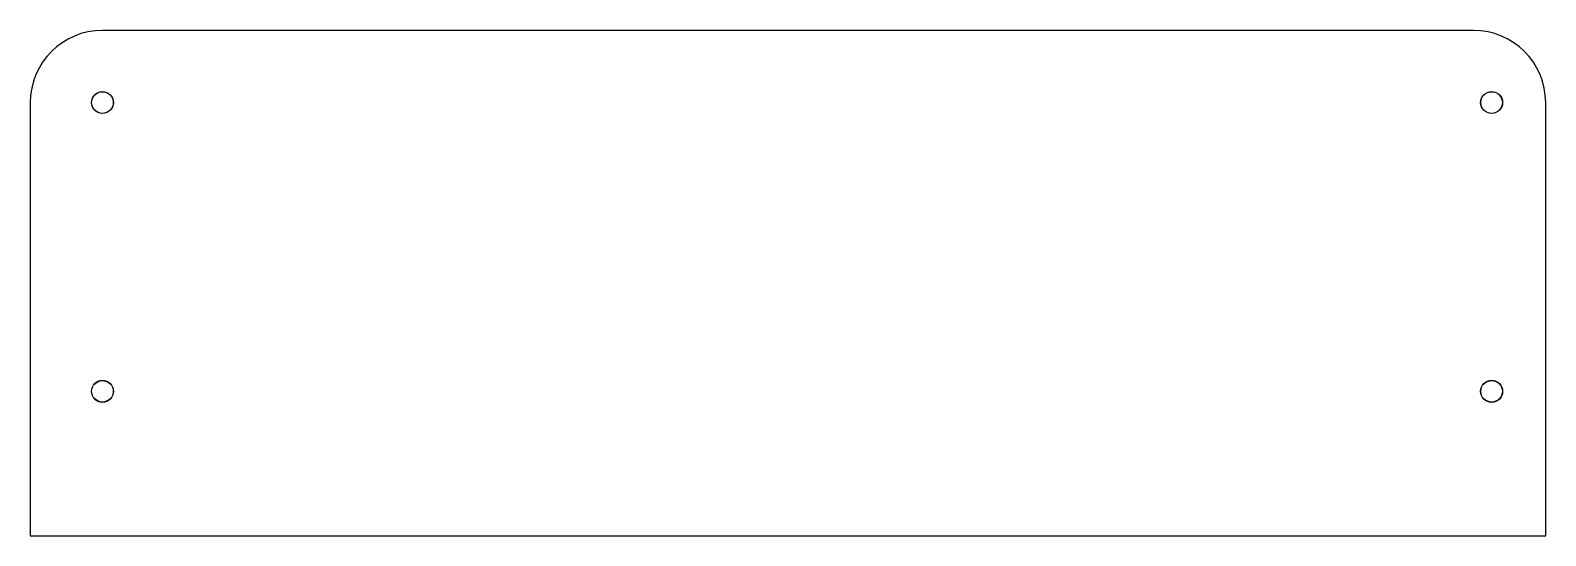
# Model space of a CAD drawing. Header units: millimetres. Extents: x 36 to 246, y 76 to 146.
import ezdxf

# ---------------------------------------------------------------- set-up
doc = ezdxf.new("R2010")
doc.units = ezdxf.units.MM

msp = doc.modelspace()

# ---------------------------------------------------------------- linework, layer by layer
at = {"color": 7, "linetype": 'Continuous', "lineweight": 25}
for p, q in [((235.91, 145.56), (45.91, 145.56)), ((35.91, 135.56), (35.91, 75.56)), ((245.91, 75.56), (245.91, 135.56)), ((35.91, 75.56), (245.91, 75.56))]:
    msp.add_line(p, q, dxfattribs=at)
for centre, radius in [((45.91, 135.56), 1.52), ((45.91, 135.56), 1.5), ((238.42, 135.56), 1.52), ((238.42, 135.56), 1.5), ((45.91, 95.56), 1.52), ((45.91, 95.56), 1.5), ((238.42, 95.56), 1.52), ((238.42, 95.56), 1.5)]:
    msp.add_circle(centre, radius, dxfattribs=at)
for centre, start, end in [((45.91, 135.56), 90, 180), ((235.91, 135.56), 0, 90)]:
    msp.add_arc(centre, 10, start, end, dxfattribs=at)

doc.saveas('drawing.dxf')
